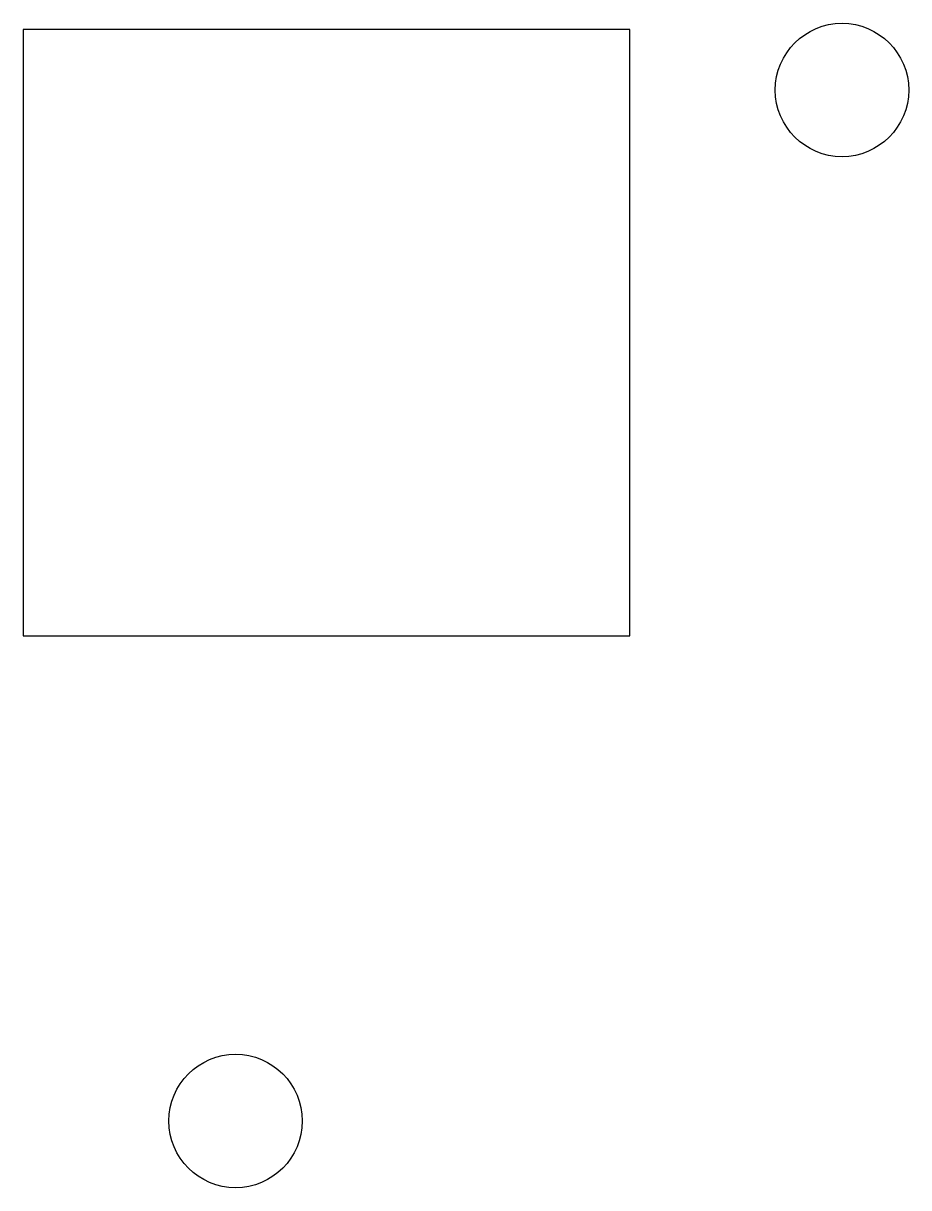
# Model space of a CAD drawing. Header units: millimetres. Extents: x -8.5 to 6.1, y 7.4 to 26.6.
import ezdxf

# ---------------------------------------------------------------- set-up
doc = ezdxf.new("R2010")
doc.units = ezdxf.units.MM

msp = doc.modelspace()

# ---------------------------------------------------------------- linework, layer by layer
for p, q in [((1.5, 26.5), (-8.5, 26.5)), ((-8.5, 26.5), (-8.5, 16.5)), ((1.5, 16.5), (1.5, 26.5)), ((-8.5, 16.5), (1.5, 16.5))]:
    msp.add_line(p, q)
for centre in [(5, 25.5), (-5, 8.5)]:
    msp.add_circle(centre, 1.1)

doc.saveas('drawing.dxf')
